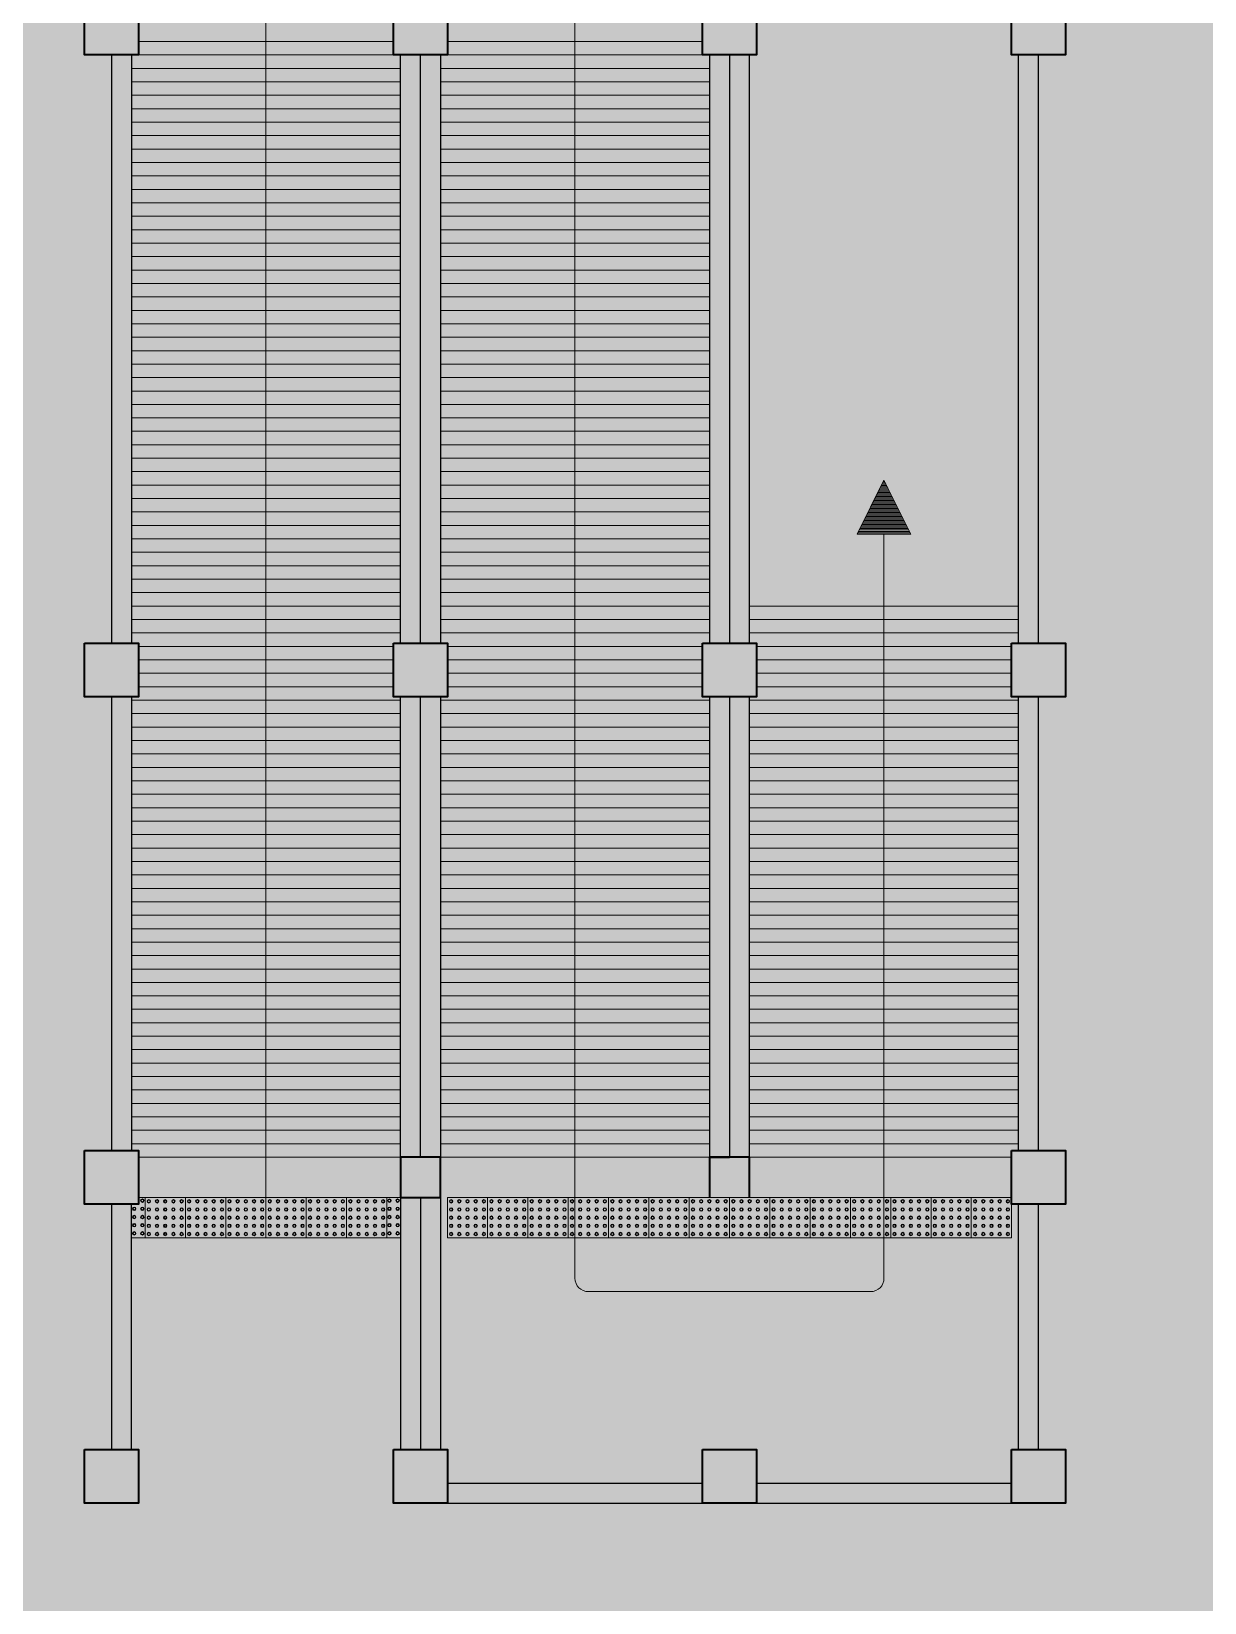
# Model space of a CAD drawing. Header units: millimetres. Extents: x -60 to 576, y -39 to 287.
# Drawn here: x 121.01 to 129.75, y 114.85 to 126.54 of the extents above; entities that cross this region are included whole.
import ezdxf

# ---------------------------------------------------------------- set-up
doc = ezdxf.new("R2010")
doc.units = ezdxf.units.MM
doc.header["$MEASUREMENT"] = 0
doc.layers.add('M-AC-TEXT', color=7, linetype='Continuous')
doc.styles.add('ar-dim-axis', font='romans.shx', dxfattribs={"width": 0.8})
doc.styles.add('OIP FONT', font='GOTHIC.TTF', dxfattribs={"height": 150})
doc.dimstyles.new('ar-dim-axis', dxfattribs={"dimtxt": 350, "dimasz": 250, "dimexe": 75, "dimexo": 75, "dimgap": 200, "dimtad": 1, "dimdec": 0, "dimzin": 12, "dimdsep": 46, "dimtxsty": 'ar-dim-axis', "dimblk": 'ARCHTICK', "dimcen": 120, "dimclrd": 11, "dimclre": 8, "dimclrt": 4, "dimadec": 0, "dimazin": 3, "dimtm": 1, "dimtfac": 1, "dimtdec": 0, "dimtix": 1, "dimtmove": 2, "dimatfit": 3, "dimldrblk": 'ARCHTICK', "dimfxl": 1, "dimtolj": 1, "dimtzin": 0, "dimarcsym": 1})

# ---------------------------------------------------------------- blocks, each defined once
blk = doc.blocks.new('_ARCHTICK')
at = {"color": 0, "linetype": 'ByBlock', "const_width": 0.15}
blk.add_lwpolyline([(-0.5, -0.5), (0.5, 0.5)], dxfattribs=at)

msp = doc.modelspace()

# ---------------------------------------------------------------- linework, layer by layer
at = {"color": 8, "lineweight": 9}
for p, q in [((122.759, 118.163), (122.759, 131.063)), ((125.059, 130.163), (125.059, 117.263)), ((121.759, 126.363), (123.759, 126.363)), ((121.809, 126.463), (123.709, 126.463)), ((124.059, 126.363), (126.059, 126.363)), ((124.109, 126.463), (126.009, 126.463)), ((121.759, 126.263), (123.759, 126.263)), ((124.059, 126.263), (126.059, 126.263)), ((121.759, 126.163), (123.759, 126.163)), ((124.059, 126.163), (126.059, 126.163)), ((121.759, 126.063), (123.759, 126.063)), ((124.059, 126.063), (126.059, 126.063)), ((121.759, 125.963), (123.759, 125.963)), ((124.059, 125.963), (126.059, 125.963)), ((121.759, 125.863), (123.759, 125.863)), ((124.059, 125.863), (126.059, 125.863)), ((121.759, 125.763), (123.759, 125.763)), ((121.759, 125.663), (123.759, 125.663)), ((124.059, 125.763), (126.059, 125.763)), ((124.059, 125.663), (126.059, 125.663)), ((121.759, 125.563), (123.759, 125.563)), ((124.059, 125.563), (126.059, 125.563)), ((121.759, 125.463), (123.759, 125.463)), ((124.059, 125.463), (126.059, 125.463)), ((121.759, 125.363), (123.759, 125.363)), ((124.059, 125.363), (126.059, 125.363)), ((121.759, 125.263), (123.759, 125.263)), ((124.059, 125.263), (126.059, 125.263)), ((121.759, 125.163), (123.759, 125.163)), ((124.059, 125.163), (126.059, 125.163)), ((121.759, 125.063), (123.759, 125.063)), ((121.759, 124.963), (123.759, 124.963)), ((124.059, 125.063), (126.059, 125.063)), ((124.059, 124.963), (126.059, 124.963)), ((121.759, 124.863), (123.759, 124.863)), ((124.059, 124.863), (126.059, 124.863)), ((121.759, 124.763), (123.759, 124.763)), ((124.059, 124.763), (126.059, 124.763)), ((121.759, 124.663), (123.759, 124.663)), ((124.059, 124.663), (126.059, 124.663)), ((121.759, 124.563), (123.759, 124.563)), ((124.059, 124.563), (126.059, 124.563)), ((121.759, 124.463), (123.759, 124.463)), ((124.059, 124.463), (126.059, 124.463)), ((121.759, 124.363), (123.759, 124.363)), ((121.759, 124.263), (123.759, 124.263)), ((124.059, 124.363), (126.059, 124.363)), ((124.059, 124.263), (126.059, 124.263)), ((121.759, 124.163), (123.759, 124.163)), ((124.059, 124.163), (126.059, 124.163)), ((121.759, 124.063), (123.759, 124.063)), ((124.059, 124.063), (126.059, 124.063)), ((121.759, 123.963), (123.759, 123.963)), ((124.059, 123.963), (126.059, 123.963)), ((121.759, 123.863), (123.759, 123.863)), ((124.059, 123.863), (126.059, 123.863)), ((121.759, 123.763), (123.759, 123.763)), ((124.059, 123.763), (126.059, 123.763)), ((121.759, 123.663), (123.759, 123.663)), ((121.759, 123.563), (123.759, 123.563)), ((124.059, 123.663), (126.059, 123.663)), ((124.059, 123.563), (126.059, 123.563)), ((121.759, 123.463), (123.759, 123.463)), ((124.059, 123.463), (126.059, 123.463)), ((121.759, 123.363), (123.759, 123.363)), ((124.059, 123.363), (126.059, 123.363)), ((121.759, 123.263), (123.759, 123.263)), ((124.059, 123.263), (126.059, 123.263)), ((127.359, 123.199), (127.159, 122.799)), ((127.359, 123.199), (127.559, 122.799)), ((121.759, 123.163), (123.759, 123.163)), ((124.059, 123.163), (126.059, 123.163)), ((127.304, 123.089), (127.359, 123.089)), ((127.309, 123.099), (127.359, 123.099)), ((127.314, 123.109), (127.359, 123.109)), ((127.319, 123.119), (127.359, 123.119)), ((127.324, 123.129), (127.359, 123.129)), ((127.329, 123.139), (127.359, 123.139)), ((127.334, 123.149), (127.359, 123.149)), ((127.339, 123.159), (127.359, 123.159)), ((127.344, 123.169), (127.359, 123.169)), ((127.349, 123.179), (127.359, 123.179)), ((127.354, 123.189), (127.359, 123.189)), ((127.359, 123.189), (127.364, 123.189)), ((127.359, 123.179), (127.369, 123.179)), ((127.359, 123.169), (127.374, 123.169)), ((127.359, 123.159), (127.379, 123.159)), ((127.359, 123.149), (127.384, 123.149)), ((127.359, 123.139), (127.389, 123.139)), ((127.359, 123.129), (127.394, 123.129)), ((127.359, 123.119), (127.399, 123.119)), ((127.359, 123.109), (127.404, 123.109)), ((127.359, 123.099), (127.409, 123.099)), ((127.359, 123.089), (127.414, 123.089)), ((121.759, 123.063), (123.759, 123.063)), ((124.059, 123.063), (126.059, 123.063)), ((127.244, 122.969), (127.359, 122.969)), ((127.249, 122.979), (127.359, 122.979)), ((127.254, 122.989), (127.359, 122.989)), ((127.259, 122.999), (127.359, 122.999)), ((127.264, 123.009), (127.359, 123.009)), ((127.269, 123.019), (127.359, 123.019)), ((127.274, 123.029), (127.359, 123.029)), ((127.279, 123.039), (127.359, 123.039)), ((127.284, 123.049), (127.359, 123.049)), ((127.289, 123.059), (127.359, 123.059)), ((127.294, 123.069), (127.359, 123.069)), ((127.299, 123.079), (127.359, 123.079)), ((127.359, 123.079), (127.419, 123.079)), ((127.359, 123.069), (127.424, 123.069)), ((127.359, 123.059), (127.429, 123.059)), ((127.359, 123.049), (127.434, 123.049)), ((127.359, 123.039), (127.439, 123.039)), ((127.359, 123.029), (127.444, 123.029)), ((127.359, 123.019), (127.449, 123.019)), ((127.359, 123.009), (127.454, 123.009)), ((127.359, 122.999), (127.459, 122.999)), ((127.359, 122.989), (127.464, 122.989)), ((127.359, 122.979), (127.469, 122.979)), ((127.359, 122.969), (127.474, 122.969)), ((121.759, 122.963), (123.759, 122.963)), ((121.759, 122.863), (123.759, 122.863)), ((124.059, 122.963), (126.059, 122.963)), ((124.059, 122.863), (126.059, 122.863)), ((127.184, 122.849), (127.359, 122.849)), ((127.189, 122.859), (127.359, 122.859)), ((127.194, 122.869), (127.359, 122.869)), ((127.199, 122.879), (127.359, 122.879)), ((127.204, 122.889), (127.359, 122.889)), ((127.204, 122.889), (127.359, 122.889)), ((127.209, 122.899), (127.359, 122.899)), ((127.214, 122.909), (127.359, 122.909)), ((127.219, 122.919), (127.359, 122.919)), ((127.224, 122.929), (127.359, 122.929)), ((127.229, 122.939), (127.359, 122.939)), ((127.234, 122.949), (127.359, 122.949)), ((127.239, 122.959), (127.359, 122.959)), ((127.359, 122.959), (127.479, 122.959)), ((127.359, 122.949), (127.484, 122.949)), ((127.359, 122.939), (127.489, 122.939)), ((127.359, 122.929), (127.494, 122.929)), ((127.359, 122.919), (127.499, 122.919)), ((127.359, 122.909), (127.504, 122.909)), ((127.359, 122.899), (127.509, 122.899)), ((127.359, 122.889), (127.514, 122.889)), ((127.359, 122.889), (127.514, 122.889)), ((127.359, 122.879), (127.519, 122.879)), ((127.359, 122.869), (127.524, 122.869)), ((127.359, 122.859), (127.529, 122.859)), ((127.359, 122.849), (127.534, 122.849)), ((121.759, 122.763), (123.759, 122.763)), ((124.059, 122.763), (126.059, 122.763)), ((127.359, 122.799), (127.159, 122.799)), ((127.359, 122.809), (127.164, 122.809)), ((127.359, 122.819), (127.169, 122.819)), ((127.174, 122.829), (127.359, 122.829)), ((127.179, 122.839), (127.359, 122.839)), ((127.359, 122.839), (127.539, 122.839)), ((127.359, 122.829), (127.544, 122.829)), ((127.359, 122.819), (127.549, 122.819)), ((127.359, 122.809), (127.554, 122.809)), ((127.359, 118.163), (127.359, 122.799)), ((127.359, 122.799), (127.559, 122.799)), ((121.759, 122.663), (123.759, 122.663)), ((124.059, 122.663), (126.059, 122.663)), ((121.759, 122.563), (123.759, 122.563)), ((124.059, 122.563), (126.059, 122.563)), ((121.759, 122.463), (123.759, 122.463)), ((124.059, 122.463), (126.059, 122.463)), ((121.759, 122.363), (123.759, 122.363)), ((121.759, 122.263), (123.759, 122.263)), ((124.059, 122.363), (126.059, 122.363)), ((124.059, 122.263), (126.059, 122.263)), ((126.359, 122.263), (128.359, 122.263)), ((121.759, 122.163), (123.759, 122.163)), ((124.059, 122.163), (126.059, 122.163)), ((126.359, 122.163), (128.359, 122.163)), ((121.759, 122.063), (123.759, 122.063)), ((124.059, 122.063), (126.059, 122.063)), ((126.359, 122.063), (128.359, 122.063)), ((121.809, 121.963), (123.709, 121.963)), ((124.109, 121.963), (126.009, 121.963)), ((126.409, 121.963), (128.309, 121.963)), ((121.809, 121.863), (123.709, 121.863)), ((124.109, 121.863), (126.009, 121.863)), ((126.409, 121.863), (128.309, 121.863)), ((121.809, 121.763), (123.709, 121.763)), ((124.109, 121.763), (126.009, 121.763)), ((126.409, 121.763), (128.309, 121.763)), ((121.759, 121.563), (123.759, 121.563)), ((121.809, 121.663), (123.709, 121.663)), ((124.059, 121.563), (126.059, 121.563)), ((124.109, 121.663), (126.009, 121.663)), ((126.359, 121.563), (128.359, 121.563)), ((126.409, 121.663), (128.309, 121.663)), ((121.759, 121.463), (123.759, 121.463)), ((124.059, 121.463), (126.059, 121.463)), ((126.359, 121.463), (128.359, 121.463)), ((121.759, 121.363), (123.759, 121.363)), ((124.059, 121.363), (126.059, 121.363)), ((126.359, 121.363), (128.359, 121.363)), ((121.759, 121.263), (123.759, 121.263)), ((124.059, 121.263), (126.059, 121.263)), ((126.359, 121.263), (128.359, 121.263)), ((121.759, 121.163), (123.759, 121.163)), ((124.059, 121.163), (126.059, 121.163)), ((126.359, 121.163), (128.359, 121.163)), ((121.759, 121.063), (123.759, 121.063)), ((124.059, 121.063), (126.059, 121.063)), ((126.359, 121.063), (128.359, 121.063)), ((121.759, 120.963), (123.759, 120.963)), ((121.759, 120.863), (123.759, 120.863)), ((124.059, 120.963), (126.059, 120.963)), ((124.059, 120.863), (126.059, 120.863)), ((126.359, 120.963), (128.359, 120.963)), ((126.359, 120.863), (128.359, 120.863)), ((121.759, 120.763), (123.759, 120.763)), ((124.059, 120.763), (126.059, 120.763)), ((126.359, 120.763), (128.359, 120.763)), ((121.759, 120.663), (123.759, 120.663)), ((124.059, 120.663), (126.059, 120.663)), ((126.359, 120.663), (128.359, 120.663)), ((121.759, 120.563), (123.759, 120.563)), ((124.059, 120.563), (126.059, 120.563)), ((126.359, 120.563), (128.359, 120.563)), ((121.759, 120.463), (123.759, 120.463)), ((124.059, 120.463), (126.059, 120.463)), ((126.359, 120.463), (128.359, 120.463)), ((121.759, 120.363), (123.759, 120.363)), ((124.059, 120.363), (126.059, 120.363)), ((126.359, 120.363), (128.359, 120.363)), ((121.759, 120.263), (123.759, 120.263)), ((121.759, 120.163), (123.759, 120.163)), ((124.059, 120.263), (126.059, 120.263)), ((124.059, 120.163), (126.059, 120.163)), ((126.359, 120.263), (128.359, 120.263)), ((126.359, 120.163), (128.359, 120.163)), ((121.759, 120.063), (123.759, 120.063)), ((124.059, 120.063), (126.059, 120.063)), ((126.359, 120.063), (128.359, 120.063)), ((121.759, 119.963), (123.759, 119.963)), ((124.059, 119.963), (126.059, 119.963)), ((126.359, 119.963), (128.359, 119.963)), ((121.759, 119.863), (123.759, 119.863)), ((124.059, 119.863), (126.059, 119.863)), ((126.359, 119.863), (128.359, 119.863)), ((121.759, 119.763), (123.759, 119.763)), ((124.059, 119.763), (126.059, 119.763)), ((126.359, 119.763), (128.359, 119.763)), ((121.759, 119.663), (123.759, 119.663)), ((124.059, 119.663), (126.059, 119.663)), ((126.359, 119.663), (128.359, 119.663)), ((121.759, 119.563), (123.759, 119.563)), ((121.759, 119.463), (123.759, 119.463)), ((124.059, 119.563), (126.059, 119.563)), ((124.059, 119.463), (126.059, 119.463)), ((126.359, 119.563), (128.359, 119.563)), ((126.359, 119.463), (128.359, 119.463)), ((121.759, 119.363), (123.759, 119.363)), ((124.059, 119.363), (126.059, 119.363)), ((126.359, 119.363), (128.359, 119.363)), ((121.759, 119.263), (123.759, 119.263)), ((124.059, 119.263), (126.059, 119.263)), ((126.359, 119.263), (128.359, 119.263)), ((121.759, 119.163), (123.759, 119.163)), ((124.059, 119.163), (126.059, 119.163)), ((126.359, 119.163), (128.359, 119.163)), ((121.759, 119.063), (123.759, 119.063)), ((124.059, 119.063), (126.059, 119.063)), ((126.359, 119.063), (128.359, 119.063)), ((121.759, 118.963), (123.759, 118.963)), ((124.059, 118.963), (126.059, 118.963)), ((126.359, 118.963), (128.359, 118.963)), ((121.759, 118.863), (123.759, 118.863)), ((121.759, 118.763), (123.759, 118.763)), ((124.059, 118.863), (126.059, 118.863)), ((124.059, 118.763), (126.059, 118.763)), ((126.359, 118.863), (128.359, 118.863)), ((126.359, 118.763), (128.359, 118.763)), ((121.759, 118.663), (123.759, 118.663)), ((124.059, 118.663), (126.059, 118.663)), ((126.359, 118.663), (128.359, 118.663)), ((121.759, 118.563), (123.759, 118.563)), ((124.059, 118.563), (126.059, 118.563)), ((126.359, 118.563), (128.359, 118.563)), ((121.759, 118.463), (123.759, 118.463)), ((124.059, 118.463), (126.059, 118.463)), ((126.359, 118.463), (128.359, 118.463)), ((121.759, 118.363), (123.759, 118.363)), ((124.059, 118.363), (126.059, 118.363)), ((126.359, 118.363), (128.359, 118.363)), ((121.759, 118.263), (123.759, 118.263)), ((124.059, 118.263), (126.059, 118.263)), ((126.359, 118.263), (128.359, 118.263)), ((121.809, 118.163), (123.759, 118.163)), ((122.759, 118.163), (122.759, 117.863)), ((124.059, 118.163), (126.059, 118.163)), ((126.359, 118.163), (128.309, 118.163)), ((127.359, 117.263), (127.359, 118.163)), ((121.859, 117.863), (121.809, 117.863)), ((122.159, 117.863), (121.859, 117.863)), ((121.859, 117.863), (121.859, 117.563)), ((122.159, 117.563), (122.159, 117.863)), ((122.459, 117.863), (122.159, 117.863)), ((122.459, 117.563), (122.459, 117.863)), ((122.759, 117.863), (122.459, 117.863)), ((122.759, 117.563), (122.759, 117.863)), ((123.059, 117.863), (122.759, 117.863)), ((123.059, 117.563), (123.059, 117.863)), ((123.359, 117.863), (123.059, 117.863)), ((123.359, 117.563), (123.359, 117.863)), ((123.659, 117.863), (123.359, 117.863)), ((123.659, 117.563), (123.659, 117.863)), ((123.659, 117.863), (123.759, 117.863)), ((124.409, 117.863), (124.109, 117.863)), ((124.109, 117.863), (124.109, 117.563)), ((124.709, 117.863), (124.409, 117.863)), ((124.409, 117.863), (124.409, 117.563)), ((125.009, 117.863), (124.709, 117.863)), ((124.709, 117.863), (124.709, 117.563)), ((125.309, 117.863), (125.009, 117.863)), ((125.009, 117.863), (125.009, 117.563)), ((125.609, 117.863), (125.309, 117.863)), ((125.309, 117.863), (125.309, 117.563)), ((125.909, 117.863), (125.609, 117.863)), ((125.609, 117.863), (125.609, 117.563)), ((126.209, 117.863), (125.909, 117.863)), ((125.909, 117.863), (125.909, 117.563)), ((126.059, 117.863), (126.359, 117.863)), ((126.059, 117.863), (126.359, 117.863)), ((126.059, 117.863), (126.359, 117.863)), ((126.509, 117.863), (126.209, 117.863)), ((126.209, 117.863), (126.209, 117.563)), ((126.809, 117.863), (126.509, 117.863)), ((126.509, 117.863), (126.509, 117.563)), ((126.809, 117.563), (126.809, 117.863)), ((127.109, 117.863), (126.809, 117.863)), ((127.109, 117.563), (127.109, 117.863)), ((127.409, 117.863), (127.109, 117.863)), ((127.409, 117.563), (127.409, 117.863)), ((127.709, 117.863), (127.409, 117.863)), ((127.709, 117.563), (127.709, 117.863)), ((128.009, 117.863), (127.709, 117.863)), ((128.009, 117.563), (128.009, 117.863)), ((128.309, 117.863), (128.009, 117.863)), ((128.309, 117.563), (128.309, 117.863)), ((121.859, 117.563), (121.759, 117.563)), ((121.859, 117.563), (122.159, 117.563)), ((122.159, 117.563), (122.459, 117.563)), ((122.459, 117.563), (122.759, 117.563)), ((122.759, 117.563), (123.059, 117.563)), ((123.059, 117.563), (123.359, 117.563)), ((123.359, 117.563), (123.659, 117.563)), ((123.659, 117.563), (123.759, 117.563)), ((124.109, 117.563), (124.409, 117.563)), ((124.409, 117.563), (124.709, 117.563)), ((124.709, 117.563), (125.009, 117.563)), ((125.009, 117.563), (125.309, 117.563)), ((125.309, 117.563), (125.609, 117.563)), ((125.609, 117.563), (125.909, 117.563)), ((125.909, 117.563), (126.209, 117.563)), ((126.209, 117.563), (126.509, 117.563)), ((126.509, 117.563), (126.809, 117.563)), ((126.809, 117.563), (127.109, 117.563)), ((127.109, 117.563), (127.409, 117.563)), ((127.409, 117.563), (127.709, 117.563)), ((127.709, 117.563), (128.009, 117.563)), ((128.009, 117.563), (128.309, 117.563)), ((125.159, 117.163), (127.259, 117.163))]:
    msp.add_line(p, q, dxfattribs=at)
at = {"color": 8, "lineweight": 25}
for p, q in [((121.609, 126.363), (121.609, 121.988)), ((121.759, 126.363), (121.759, 121.988)), ((123.759, 121.988), (123.759, 126.363)), ((123.909, 121.988), (123.909, 126.363)), ((124.059, 126.363), (124.059, 121.988)), ((126.059, 126.363), (126.059, 121.988)), ((126.209, 126.363), (126.209, 121.988)), ((126.359, 121.988), (126.359, 126.363)), ((128.359, 121.988), (128.359, 126.363)), ((128.509, 121.988), (128.509, 126.363)), ((121.609, 124.013), (121.609, 121.988)), ((126.209, 124.013), (126.209, 121.988)), ((121.609, 121.588), (121.609, 118.213)), ((121.759, 121.588), (121.759, 118.213)), ((123.759, 118.163), (123.759, 121.588)), ((123.909, 118.163), (123.909, 121.588)), ((124.059, 121.588), (124.059, 118.163)), ((126.059, 121.588), (126.059, 118.163)), ((126.209, 121.588), (126.209, 118.163)), ((126.359, 118.163), (126.359, 121.588)), ((128.359, 118.213), (128.359, 121.588)), ((128.509, 118.213), (128.509, 121.588)), ((123.759, 118.163), (123.759, 115.988)), ((124.059, 118.163), (124.059, 115.988)), ((123.909, 117.863), (123.909, 115.988)), ((121.609, 117.813), (121.609, 115.988)), ((121.759, 115.988), (121.759, 117.813)), ((128.359, 115.988), (128.359, 117.813)), ((128.509, 115.988), (128.509, 117.813)), ((124.109, 115.738), (126.009, 115.738)), ((126.409, 115.738), (128.309, 115.738)), ((124.109, 115.588), (128.309, 115.588))]:
    msp.add_line(p, q, dxfattribs=at)
at = {"color": 8, "lineweight": -2}
for p, q in [((123.909, 121.988), (123.909, 124.013)), ((128.509, 121.988), (128.509, 124.013))]:
    msp.add_line(p, q, dxfattribs=at)
at = {"color": 8, "lineweight": 35}
for p, q in [((124.059, 118.163), (123.759, 118.163)), ((123.759, 118.163), (123.759, 117.863)), ((123.759, 118.163), (123.759, 117.863)), ((124.059, 118.163), (123.759, 118.163)), ((123.759, 118.163), (123.759, 117.863)), ((124.059, 117.863), (124.059, 118.163)), ((124.059, 117.863), (124.059, 118.163)), ((124.059, 117.863), (124.059, 118.163)), ((126.359, 118.163), (126.059, 118.163)), ((126.059, 118.163), (126.059, 117.863)), ((126.059, 118.163), (126.209, 118.163)), ((126.059, 118.163), (126.059, 117.863)), ((126.359, 118.163), (126.059, 118.163)), ((126.059, 118.163), (126.059, 117.863)), ((126.359, 117.863), (126.359, 118.163)), ((126.359, 117.863), (126.359, 118.163)), ((126.359, 117.863), (126.359, 118.163)), ((123.759, 117.863), (124.059, 117.863)), ((123.759, 117.863), (124.059, 117.863))]:
    msp.add_line(p, q, dxfattribs=at)
for points in [[(121.409, 126.763), (121.809, 126.763), (121.809, 126.363), (121.409, 126.363)], [(123.709, 126.763), (124.109, 126.763), (124.109, 126.363), (123.709, 126.363)], [(126.009, 126.763), (126.409, 126.763), (126.409, 126.363), (126.009, 126.363)], [(128.309, 126.763), (128.709, 126.763), (128.709, 126.363), (128.309, 126.363)], [(121.409, 121.988), (121.809, 121.988), (121.809, 121.588), (121.409, 121.588)], [(123.709, 121.988), (124.109, 121.988), (124.109, 121.588), (123.709, 121.588)], [(126.009, 121.988), (126.409, 121.988), (126.409, 121.588), (126.009, 121.588)], [(128.309, 121.988), (128.709, 121.988), (128.709, 121.588), (128.309, 121.588)], [(121.409, 118.213), (121.809, 118.213), (121.809, 117.813), (121.409, 117.813)], [(128.309, 118.213), (128.709, 118.213), (128.709, 117.813), (128.309, 117.813)], [(121.409, 115.988), (121.809, 115.988), (121.809, 115.588), (121.409, 115.588)], [(123.709, 115.988), (124.109, 115.988), (124.109, 115.588), (123.709, 115.588)], [(126.009, 115.988), (126.409, 115.988), (126.409, 115.588), (126.009, 115.588)], [(128.309, 115.988), (128.709, 115.988), (128.709, 115.588), (128.309, 115.588)]]:
    msp.add_lwpolyline(points, close=True, dxfattribs=at)
at = {"color": 8, "lineweight": 9}
for centre, radius in [((121.839, 117.84), 0.013), ((121.839, 117.84), 0.009), ((121.887, 117.835), 0.013), ((121.887, 117.835), 0.009), ((121.948, 117.835), 0.013), ((121.948, 117.835), 0.009), ((122.009, 117.835), 0.013), ((122.07, 117.835), 0.013), ((122.07, 117.835), 0.009), ((122.131, 117.835), 0.013), ((122.131, 117.835), 0.009), ((122.187, 117.835), 0.013), ((122.187, 117.835), 0.009), ((122.248, 117.835), 0.013), ((122.248, 117.835), 0.009), ((122.309, 117.835), 0.013), ((122.309, 117.835), 0.009), ((122.37, 117.835), 0.013), ((122.37, 117.835), 0.009), ((122.431, 117.835), 0.013), ((122.431, 117.835), 0.009), ((122.487, 117.835), 0.013), ((122.487, 117.835), 0.009), ((122.548, 117.835), 0.013), ((122.548, 117.835), 0.009), ((122.609, 117.835), 0.013), ((122.609, 117.835), 0.009), ((122.67, 117.835), 0.013), ((122.67, 117.835), 0.009), ((122.731, 117.835), 0.013), ((122.731, 117.835), 0.009), ((122.787, 117.835), 0.013), ((122.787, 117.835), 0.009), ((122.848, 117.835), 0.013), ((122.848, 117.835), 0.009), ((122.909, 117.835), 0.013), ((122.909, 117.835), 0.009), ((122.97, 117.835), 0.013), ((122.97, 117.835), 0.009), ((123.031, 117.835), 0.013), ((123.031, 117.835), 0.009), ((123.087, 117.835), 0.013), ((123.087, 117.835), 0.009), ((123.148, 117.835), 0.013), ((123.148, 117.835), 0.009), ((123.209, 117.835), 0.013), ((123.209, 117.835), 0.009), ((123.27, 117.835), 0.013), ((123.27, 117.835), 0.009), ((123.331, 117.835), 0.013), ((123.331, 117.835), 0.009), ((123.387, 117.835), 0.013), ((123.387, 117.835), 0.009), ((123.448, 117.835), 0.013), ((123.448, 117.835), 0.009), ((123.509, 117.835), 0.013), ((123.509, 117.835), 0.009), ((123.57, 117.835), 0.013), ((123.57, 117.835), 0.009), ((123.631, 117.835), 0.013), ((123.631, 117.835), 0.009), ((123.678, 117.84), 0.013), ((123.678, 117.84), 0.009), ((123.739, 117.84), 0.013), ((123.739, 117.84), 0.009), ((124.137, 117.835), 0.013), ((124.137, 117.835), 0.009), ((124.198, 117.835), 0.013), ((124.198, 117.835), 0.009), ((124.259, 117.835), 0.013), ((124.259, 117.835), 0.009), ((124.32, 117.835), 0.013), ((124.32, 117.835), 0.009), ((124.381, 117.835), 0.013), ((124.381, 117.835), 0.009), ((124.437, 117.835), 0.013), ((124.437, 117.835), 0.009), ((124.498, 117.835), 0.013), ((124.498, 117.835), 0.009), ((124.559, 117.835), 0.013), ((124.559, 117.835), 0.009), ((124.62, 117.835), 0.013), ((124.62, 117.835), 0.009), ((124.681, 117.835), 0.013), ((124.681, 117.835), 0.009), ((124.737, 117.835), 0.013), ((124.737, 117.835), 0.009), ((124.798, 117.835), 0.013), ((124.798, 117.835), 0.009), ((124.859, 117.835), 0.013), ((124.859, 117.835), 0.009), ((124.92, 117.835), 0.013), ((124.92, 117.835), 0.009), ((124.981, 117.835), 0.013), ((124.981, 117.835), 0.009), ((125.037, 117.835), 0.013), ((125.037, 117.835), 0.009), ((125.098, 117.835), 0.013), ((125.098, 117.835), 0.009), ((125.159, 117.835), 0.013), ((125.159, 117.835), 0.009), ((125.22, 117.835), 0.013), ((125.22, 117.835), 0.009), ((125.281, 117.835), 0.013), ((125.281, 117.835), 0.009), ((125.337, 117.835), 0.013), ((125.337, 117.835), 0.009), ((125.398, 117.835), 0.013), ((125.398, 117.835), 0.009), ((125.459, 117.835), 0.013), ((125.459, 117.835), 0.009), ((125.52, 117.835), 0.013), ((125.52, 117.835), 0.009), ((125.581, 117.835), 0.013), ((125.581, 117.835), 0.009), ((125.637, 117.835), 0.013), ((125.637, 117.835), 0.009), ((125.698, 117.835), 0.013), ((125.698, 117.835), 0.009), ((125.759, 117.835), 0.013), ((125.759, 117.835), 0.009), ((125.82, 117.835), 0.013), ((125.82, 117.835), 0.009), ((125.881, 117.835), 0.013), ((125.881, 117.835), 0.009), ((125.937, 117.835), 0.013), ((125.937, 117.835), 0.009), ((125.998, 117.835), 0.013), ((125.998, 117.835), 0.009), ((126.059, 117.835), 0.013), ((126.059, 117.835), 0.009), ((126.12, 117.835), 0.013), ((126.12, 117.835), 0.009), ((126.181, 117.835), 0.013), ((126.181, 117.835), 0.009), ((126.237, 117.835), 0.013), ((126.237, 117.835), 0.009), ((126.298, 117.835), 0.013), ((126.298, 117.835), 0.009), ((126.359, 117.835), 0.013), ((126.359, 117.835), 0.009), ((126.42, 117.835), 0.013), ((126.42, 117.835), 0.009), ((126.481, 117.835), 0.013), ((126.481, 117.835), 0.009), ((126.537, 117.835), 0.013), ((126.537, 117.835), 0.009), ((126.598, 117.835), 0.013), ((126.598, 117.835), 0.009), ((126.659, 117.835), 0.013), ((126.659, 117.835), 0.009), ((126.72, 117.835), 0.013), ((126.72, 117.835), 0.009), ((126.781, 117.835), 0.013), ((126.781, 117.835), 0.009), ((126.837, 117.835), 0.013), ((126.837, 117.835), 0.009), ((126.898, 117.835), 0.013), ((126.898, 117.835), 0.009), ((126.959, 117.835), 0.013), ((126.959, 117.835), 0.009), ((127.02, 117.835), 0.013), ((127.02, 117.835), 0.009), ((127.081, 117.835), 0.013), ((127.081, 117.835), 0.009), ((127.137, 117.835), 0.013), ((127.137, 117.835), 0.009), ((127.198, 117.835), 0.013), ((127.198, 117.835), 0.009), ((127.259, 117.835), 0.013), ((127.259, 117.835), 0.009), ((127.32, 117.835), 0.013), ((127.32, 117.835), 0.009), ((127.381, 117.835), 0.013), ((127.381, 117.835), 0.009), ((127.437, 117.835), 0.013), ((127.437, 117.835), 0.009), ((127.498, 117.835), 0.013), ((127.498, 117.835), 0.009), ((127.559, 117.835), 0.013), ((127.559, 117.835), 0.009), ((127.62, 117.835), 0.013), ((127.62, 117.835), 0.009), ((127.681, 117.835), 0.013), ((127.681, 117.835), 0.009), ((127.737, 117.835), 0.013), ((127.737, 117.835), 0.009), ((127.798, 117.835), 0.013), ((127.798, 117.835), 0.009), ((127.859, 117.835), 0.013), ((127.859, 117.835), 0.009), ((127.92, 117.835), 0.013), ((127.92, 117.835), 0.009), ((127.981, 117.835), 0.013), ((127.981, 117.835), 0.009), ((128.037, 117.835), 0.013), ((128.037, 117.835), 0.009), ((128.098, 117.835), 0.013), ((128.098, 117.835), 0.009), ((128.159, 117.835), 0.013), ((128.159, 117.835), 0.009), ((128.22, 117.835), 0.013), ((128.22, 117.835), 0.009), ((128.281, 117.835), 0.013), ((128.281, 117.835), 0.009), ((121.778, 117.779), 0.013), ((121.778, 117.718), 0.013), ((121.778, 117.779), 0.009), ((121.778, 117.718), 0.009), ((121.839, 117.779), 0.013), ((121.839, 117.718), 0.013), ((121.839, 117.779), 0.009), ((121.839, 117.718), 0.009), ((121.887, 117.774), 0.013), ((121.887, 117.713), 0.013), ((121.887, 117.774), 0.009), ((121.887, 117.713), 0.009), ((121.948, 117.774), 0.013), ((121.948, 117.713), 0.013), ((121.948, 117.774), 0.009), ((121.948, 117.713), 0.009), ((122.009, 117.774), 0.013), ((122.009, 117.713), 0.013), ((122.07, 117.774), 0.013), ((122.07, 117.713), 0.013), ((122.07, 117.774), 0.009), ((122.07, 117.713), 0.009), ((122.131, 117.774), 0.013), ((122.131, 117.713), 0.013), ((122.131, 117.774), 0.009), ((122.131, 117.713), 0.009), ((122.187, 117.774), 0.013), ((122.187, 117.713), 0.013), ((122.187, 117.774), 0.009), ((122.187, 117.713), 0.009), ((122.248, 117.774), 0.013), ((122.248, 117.713), 0.013), ((122.248, 117.774), 0.009), ((122.248, 117.713), 0.009), ((122.309, 117.774), 0.013), ((122.309, 117.713), 0.013), ((122.309, 117.774), 0.009), ((122.309, 117.713), 0.009), ((122.37, 117.774), 0.013), ((122.37, 117.713), 0.013), ((122.37, 117.774), 0.009), ((122.37, 117.713), 0.009), ((122.431, 117.774), 0.013), ((122.431, 117.713), 0.013), ((122.431, 117.774), 0.009), ((122.431, 117.713), 0.009), ((122.487, 117.774), 0.013), ((122.487, 117.713), 0.013), ((122.487, 117.774), 0.009), ((122.487, 117.713), 0.009), ((122.548, 117.774), 0.013), ((122.548, 117.713), 0.013), ((122.548, 117.774), 0.009), ((122.548, 117.713), 0.009), ((122.609, 117.774), 0.013), ((122.609, 117.713), 0.013), ((122.609, 117.774), 0.009), ((122.609, 117.713), 0.009), ((122.67, 117.774), 0.013), ((122.67, 117.713), 0.013), ((122.67, 117.774), 0.009), ((122.67, 117.713), 0.009), ((122.731, 117.774), 0.013), ((122.731, 117.713), 0.013), ((122.731, 117.774), 0.009), ((122.731, 117.713), 0.009), ((122.787, 117.774), 0.013), ((122.787, 117.713), 0.013), ((122.787, 117.774), 0.009), ((122.787, 117.713), 0.009), ((122.848, 117.774), 0.013), ((122.848, 117.713), 0.013), ((122.848, 117.774), 0.009), ((122.848, 117.713), 0.009), ((122.909, 117.774), 0.013), ((122.909, 117.713), 0.013), ((122.909, 117.774), 0.009), ((122.909, 117.713), 0.009), ((122.97, 117.774), 0.013), ((122.97, 117.713), 0.013), ((122.97, 117.774), 0.009), ((122.97, 117.713), 0.009), ((123.031, 117.774), 0.013), ((123.031, 117.713), 0.013), ((123.031, 117.774), 0.009), ((123.031, 117.713), 0.009), ((123.087, 117.774), 0.013), ((123.087, 117.713), 0.013), ((123.087, 117.774), 0.009), ((123.087, 117.713), 0.009), ((123.148, 117.774), 0.013), ((123.148, 117.713), 0.013), ((123.148, 117.774), 0.009), ((123.148, 117.713), 0.009), ((123.209, 117.774), 0.013), ((123.209, 117.713), 0.013), ((123.209, 117.774), 0.009), ((123.209, 117.713), 0.009), ((123.27, 117.774), 0.013), ((123.27, 117.713), 0.013), ((123.27, 117.774), 0.009), ((123.27, 117.713), 0.009), ((123.331, 117.774), 0.013), ((123.331, 117.713), 0.013), ((123.331, 117.774), 0.009), ((123.331, 117.713), 0.009), ((123.387, 117.774), 0.013), ((123.387, 117.713), 0.013), ((123.387, 117.774), 0.009), ((123.387, 117.713), 0.009), ((123.448, 117.774), 0.013), ((123.448, 117.713), 0.013), ((123.448, 117.774), 0.009), ((123.448, 117.713), 0.009), ((123.509, 117.774), 0.013), ((123.509, 117.713), 0.013), ((123.509, 117.774), 0.009), ((123.509, 117.713), 0.009), ((123.57, 117.774), 0.013), ((123.57, 117.713), 0.013), ((123.57, 117.774), 0.009), ((123.57, 117.713), 0.009), ((123.631, 117.774), 0.013), ((123.631, 117.713), 0.013), ((123.631, 117.774), 0.009), ((123.631, 117.713), 0.009), ((123.678, 117.779), 0.013), ((123.678, 117.718), 0.013), ((123.678, 117.779), 0.009), ((123.678, 117.718), 0.009), ((123.739, 117.779), 0.013), ((123.739, 117.718), 0.013), ((123.739, 117.779), 0.009), ((123.739, 117.718), 0.009), ((124.137, 117.774), 0.013), ((124.137, 117.713), 0.013), ((124.137, 117.774), 0.009), ((124.137, 117.713), 0.009), ((124.198, 117.774), 0.013), ((124.198, 117.713), 0.013), ((124.198, 117.774), 0.009), ((124.198, 117.713), 0.009), ((124.259, 117.774), 0.013), ((124.259, 117.713), 0.013), ((124.259, 117.774), 0.009), ((124.259, 117.713), 0.009), ((124.32, 117.774), 0.013), ((124.32, 117.713), 0.013), ((124.32, 117.774), 0.009), ((124.32, 117.713), 0.009), ((124.381, 117.774), 0.013), ((124.381, 117.713), 0.013), ((124.381, 117.774), 0.009), ((124.381, 117.713), 0.009), ((124.437, 117.774), 0.013), ((124.437, 117.713), 0.013), ((124.437, 117.774), 0.009), ((124.437, 117.713), 0.009), ((124.498, 117.774), 0.013), ((124.498, 117.713), 0.013), ((124.498, 117.774), 0.009), ((124.498, 117.713), 0.009), ((124.559, 117.774), 0.013), ((124.559, 117.713), 0.013), ((124.559, 117.774), 0.009), ((124.559, 117.713), 0.009), ((124.62, 117.774), 0.013), ((124.62, 117.713), 0.013), ((124.62, 117.774), 0.009), ((124.62, 117.713), 0.009), ((124.681, 117.774), 0.013), ((124.681, 117.713), 0.013), ((124.681, 117.774), 0.009), ((124.681, 117.713), 0.009), ((124.737, 117.774), 0.013), ((124.737, 117.713), 0.013), ((124.737, 117.774), 0.009), ((124.737, 117.713), 0.009), ((124.798, 117.774), 0.013), ((124.798, 117.713), 0.013), ((124.798, 117.774), 0.009), ((124.798, 117.713), 0.009), ((124.859, 117.774), 0.013), ((124.859, 117.713), 0.013), ((124.859, 117.774), 0.009), ((124.859, 117.713), 0.009), ((124.92, 117.774), 0.013), ((124.92, 117.713), 0.013), ((124.92, 117.774), 0.009), ((124.92, 117.713), 0.009), ((124.981, 117.774), 0.013), ((124.981, 117.713), 0.013), ((124.981, 117.774), 0.009), ((124.981, 117.713), 0.009), ((125.037, 117.774), 0.013), ((125.037, 117.713), 0.013), ((125.037, 117.774), 0.009), ((125.037, 117.713), 0.009), ((125.098, 117.774), 0.013), ((125.098, 117.713), 0.013), ((125.098, 117.774), 0.009), ((125.098, 117.713), 0.009), ((125.159, 117.774), 0.013), ((125.159, 117.713), 0.013), ((125.159, 117.774), 0.009), ((125.159, 117.713), 0.009), ((125.22, 117.774), 0.013), ((125.22, 117.713), 0.013), ((125.22, 117.774), 0.009), ((125.22, 117.713), 0.009), ((125.281, 117.774), 0.013), ((125.281, 117.713), 0.013), ((125.281, 117.774), 0.009), ((125.281, 117.713), 0.009), ((125.337, 117.774), 0.013), ((125.337, 117.713), 0.013), ((125.337, 117.774), 0.009), ((125.337, 117.713), 0.009), ((125.398, 117.774), 0.013), ((125.398, 117.713), 0.013), ((125.398, 117.774), 0.009), ((125.398, 117.713), 0.009), ((125.459, 117.774), 0.013), ((125.459, 117.713), 0.013), ((125.459, 117.774), 0.009), ((125.459, 117.713), 0.009), ((125.52, 117.774), 0.013), ((125.52, 117.713), 0.013), ((125.52, 117.774), 0.009), ((125.52, 117.713), 0.009), ((125.581, 117.774), 0.013), ((125.581, 117.713), 0.013), ((125.581, 117.774), 0.009), ((125.581, 117.713), 0.009), ((125.637, 117.774), 0.013), ((125.637, 117.713), 0.013), ((125.637, 117.774), 0.009), ((125.637, 117.713), 0.009), ((125.698, 117.774), 0.013), ((125.698, 117.713), 0.013), ((125.698, 117.774), 0.009), ((125.698, 117.713), 0.009), ((125.759, 117.774), 0.013), ((125.759, 117.713), 0.013), ((125.759, 117.774), 0.009), ((125.759, 117.713), 0.009), ((125.82, 117.774), 0.013), ((125.82, 117.713), 0.013), ((125.82, 117.774), 0.009), ((125.82, 117.713), 0.009), ((125.881, 117.774), 0.013), ((125.881, 117.713), 0.013), ((125.881, 117.774), 0.009), ((125.881, 117.713), 0.009), ((125.937, 117.774), 0.013), ((125.937, 117.713), 0.013), ((125.937, 117.774), 0.009), ((125.937, 117.713), 0.009), ((125.998, 117.774), 0.013), ((125.998, 117.713), 0.013), ((125.998, 117.774), 0.009), ((125.998, 117.713), 0.009), ((126.059, 117.774), 0.013), ((126.059, 117.713), 0.013), ((126.059, 117.774), 0.009), ((126.059, 117.713), 0.009), ((126.12, 117.774), 0.013), ((126.12, 117.713), 0.013), ((126.12, 117.774), 0.009), ((126.12, 117.713), 0.009), ((126.181, 117.774), 0.013), ((126.181, 117.713), 0.013), ((126.181, 117.774), 0.009), ((126.181, 117.713), 0.009), ((126.237, 117.774), 0.013), ((126.237, 117.713), 0.013), ((126.237, 117.774), 0.009), ((126.237, 117.713), 0.009), ((126.298, 117.774), 0.013), ((126.298, 117.713), 0.013), ((126.298, 117.774), 0.009), ((126.298, 117.713), 0.009), ((126.359, 117.774), 0.013), ((126.359, 117.713), 0.013), ((126.359, 117.774), 0.009), ((126.359, 117.713), 0.009), ((126.42, 117.774), 0.013), ((126.42, 117.713), 0.013), ((126.42, 117.774), 0.009), ((126.42, 117.713), 0.009), ((126.481, 117.774), 0.013), ((126.481, 117.713), 0.013), ((126.481, 117.774), 0.009), ((126.481, 117.713), 0.009), ((126.537, 117.774), 0.013), ((126.537, 117.713), 0.013), ((126.537, 117.774), 0.009), ((126.537, 117.713), 0.009), ((126.598, 117.774), 0.013), ((126.598, 117.713), 0.013), ((126.598, 117.774), 0.009), ((126.598, 117.713), 0.009), ((126.659, 117.774), 0.013), ((126.659, 117.713), 0.013), ((126.659, 117.774), 0.009), ((126.659, 117.713), 0.009), ((126.72, 117.774), 0.013), ((126.72, 117.713), 0.013), ((126.72, 117.774), 0.009), ((126.72, 117.713), 0.009), ((126.781, 117.774), 0.013), ((126.781, 117.713), 0.013), ((126.781, 117.774), 0.009), ((126.781, 117.713), 0.009), ((126.837, 117.774), 0.013), ((126.837, 117.713), 0.013), ((126.837, 117.774), 0.009), ((126.837, 117.713), 0.009), ((126.898, 117.774), 0.013), ((126.898, 117.713), 0.013), ((126.898, 117.774), 0.009), ((126.898, 117.713), 0.009), ((126.959, 117.774), 0.013), ((126.959, 117.713), 0.013), ((126.959, 117.774), 0.009), ((126.959, 117.713), 0.009), ((127.02, 117.774), 0.013), ((127.02, 117.713), 0.013), ((127.02, 117.774), 0.009), ((127.02, 117.713), 0.009), ((127.081, 117.774), 0.013), ((127.081, 117.713), 0.013), ((127.081, 117.774), 0.009), ((127.081, 117.713), 0.009), ((127.137, 117.774), 0.013), ((127.137, 117.713), 0.013), ((127.137, 117.774), 0.009), ((127.137, 117.713), 0.009), ((127.198, 117.774), 0.013), ((127.198, 117.713), 0.013), ((127.198, 117.774), 0.009), ((127.198, 117.713), 0.009), ((127.259, 117.774), 0.013), ((127.259, 117.713), 0.013), ((127.259, 117.774), 0.009), ((127.259, 117.713), 0.009), ((127.32, 117.774), 0.013), ((127.32, 117.713), 0.013), ((127.32, 117.774), 0.009), ((127.32, 117.713), 0.009), ((127.381, 117.774), 0.013), ((127.381, 117.713), 0.013), ((127.381, 117.774), 0.009), ((127.381, 117.713), 0.009), ((127.437, 117.774), 0.013), ((127.437, 117.713), 0.013), ((127.437, 117.774), 0.009), ((127.437, 117.713), 0.009), ((127.498, 117.774), 0.013), ((127.498, 117.713), 0.013), ((127.498, 117.774), 0.009), ((127.498, 117.713), 0.009), ((127.559, 117.774), 0.013), ((127.559, 117.713), 0.013), ((127.559, 117.774), 0.009), ((127.559, 117.713), 0.009), ((127.62, 117.774), 0.013), ((127.62, 117.713), 0.013), ((127.62, 117.774), 0.009), ((127.62, 117.713), 0.009), ((127.681, 117.774), 0.013), ((127.681, 117.713), 0.013), ((127.681, 117.774), 0.009), ((127.681, 117.713), 0.009), ((127.737, 117.774), 0.013), ((127.737, 117.713), 0.013), ((127.737, 117.774), 0.009), ((127.737, 117.713), 0.009), ((127.798, 117.774), 0.013), ((127.798, 117.713), 0.013), ((127.798, 117.774), 0.009), ((127.798, 117.713), 0.009), ((127.859, 117.774), 0.013), ((127.859, 117.713), 0.013), ((127.859, 117.774), 0.009), ((127.859, 117.713), 0.009), ((127.92, 117.774), 0.013), ((127.92, 117.713), 0.013), ((127.92, 117.774), 0.009), ((127.92, 117.713), 0.009), ((127.981, 117.774), 0.013), ((127.981, 117.713), 0.013), ((127.981, 117.774), 0.009), ((127.981, 117.713), 0.009), ((128.037, 117.774), 0.013), ((128.037, 117.713), 0.013), ((128.037, 117.774), 0.009), ((128.037, 117.713), 0.009), ((128.098, 117.774), 0.013), ((128.098, 117.713), 0.013), ((128.098, 117.774), 0.009), ((128.098, 117.713), 0.009), ((128.159, 117.774), 0.013), ((128.159, 117.713), 0.013), ((128.159, 117.774), 0.009), ((128.159, 117.713), 0.009), ((128.22, 117.774), 0.013), ((128.22, 117.713), 0.013), ((128.22, 117.774), 0.009), ((128.22, 117.713), 0.009), ((128.281, 117.774), 0.013), ((128.281, 117.713), 0.013), ((128.281, 117.774), 0.009), ((128.281, 117.713), 0.009), ((121.778, 117.657), 0.013), ((121.778, 117.596), 0.013), ((121.778, 117.657), 0.009), ((121.778, 117.596), 0.009), ((121.839, 117.657), 0.013), ((121.839, 117.596), 0.013), ((121.839, 117.657), 0.009), ((121.839, 117.596), 0.009), ((121.887, 117.652), 0.013), ((121.887, 117.591), 0.013), ((121.887, 117.652), 0.009), ((121.887, 117.591), 0.009), ((121.948, 117.652), 0.013), ((121.948, 117.591), 0.013), ((121.948, 117.652), 0.009), ((121.948, 117.591), 0.009), ((122.009, 117.652), 0.013), ((122.009, 117.591), 0.013), ((122.07, 117.652), 0.013), ((122.07, 117.591), 0.013), ((122.07, 117.652), 0.009), ((122.07, 117.591), 0.009), ((122.131, 117.652), 0.013), ((122.131, 117.591), 0.013), ((122.131, 117.652), 0.009), ((122.131, 117.591), 0.009), ((122.187, 117.652), 0.013), ((122.187, 117.591), 0.013), ((122.187, 117.652), 0.009), ((122.187, 117.591), 0.009), ((122.248, 117.652), 0.013), ((122.248, 117.591), 0.013), ((122.248, 117.652), 0.009), ((122.248, 117.591), 0.009), ((122.309, 117.652), 0.013), ((122.309, 117.591), 0.013), ((122.309, 117.652), 0.009), ((122.309, 117.591), 0.009), ((122.37, 117.652), 0.013), ((122.37, 117.591), 0.013), ((122.37, 117.652), 0.009), ((122.37, 117.591), 0.009), ((122.431, 117.652), 0.013), ((122.431, 117.591), 0.013), ((122.431, 117.652), 0.009), ((122.431, 117.591), 0.009), ((122.487, 117.652), 0.013), ((122.487, 117.591), 0.013), ((122.487, 117.652), 0.009), ((122.487, 117.591), 0.009), ((122.548, 117.652), 0.013), ((122.548, 117.591), 0.013), ((122.548, 117.652), 0.009), ((122.548, 117.591), 0.009), ((122.609, 117.652), 0.013), ((122.609, 117.591), 0.013), ((122.609, 117.652), 0.009), ((122.609, 117.591), 0.009), ((122.67, 117.652), 0.013), ((122.67, 117.591), 0.013), ((122.67, 117.652), 0.009), ((122.67, 117.591), 0.009), ((122.731, 117.652), 0.013), ((122.731, 117.591), 0.013), ((122.731, 117.652), 0.009), ((122.731, 117.591), 0.009), ((122.787, 117.652), 0.013), ((122.787, 117.591), 0.013), ((122.787, 117.652), 0.009), ((122.787, 117.591), 0.009), ((122.848, 117.652), 0.013), ((122.848, 117.591), 0.013), ((122.848, 117.652), 0.009), ((122.848, 117.591), 0.009), ((122.909, 117.652), 0.013), ((122.909, 117.591), 0.013), ((122.909, 117.652), 0.009), ((122.909, 117.591), 0.009), ((122.97, 117.652), 0.013), ((122.97, 117.591), 0.013), ((122.97, 117.652), 0.009), ((122.97, 117.591), 0.009), ((123.031, 117.652), 0.013), ((123.031, 117.591), 0.013), ((123.031, 117.652), 0.009), ((123.031, 117.591), 0.009), ((123.087, 117.652), 0.013), ((123.087, 117.591), 0.013), ((123.087, 117.652), 0.009), ((123.087, 117.591), 0.009), ((123.148, 117.652), 0.013), ((123.148, 117.591), 0.013), ((123.148, 117.652), 0.009), ((123.148, 117.591), 0.009), ((123.209, 117.652), 0.013), ((123.209, 117.591), 0.013), ((123.209, 117.652), 0.009), ((123.209, 117.591), 0.009), ((123.27, 117.652), 0.013), ((123.27, 117.591), 0.013), ((123.27, 117.652), 0.009), ((123.27, 117.591), 0.009), ((123.331, 117.652), 0.013), ((123.331, 117.591), 0.013), ((123.331, 117.652), 0.009), ((123.331, 117.591), 0.009), ((123.387, 117.652), 0.013), ((123.387, 117.591), 0.013), ((123.387, 117.652), 0.009), ((123.387, 117.591), 0.009), ((123.448, 117.652), 0.013), ((123.448, 117.591), 0.013), ((123.448, 117.652), 0.009), ((123.448, 117.591), 0.009), ((123.509, 117.652), 0.013), ((123.509, 117.591), 0.013), ((123.509, 117.652), 0.009), ((123.509, 117.591), 0.009), ((123.57, 117.652), 0.013), ((123.57, 117.591), 0.013), ((123.57, 117.652), 0.009), ((123.57, 117.591), 0.009), ((123.631, 117.652), 0.013), ((123.631, 117.591), 0.013), ((123.631, 117.652), 0.009), ((123.631, 117.591), 0.009), ((123.678, 117.657), 0.013), ((123.678, 117.596), 0.013), ((123.678, 117.657), 0.009), ((123.678, 117.596), 0.009), ((123.739, 117.657), 0.013), ((123.739, 117.596), 0.013), ((123.739, 117.657), 0.009), ((123.739, 117.596), 0.009), ((124.137, 117.652), 0.013), ((124.137, 117.591), 0.013), ((124.137, 117.652), 0.009), ((124.137, 117.591), 0.009), ((124.198, 117.652), 0.013), ((124.198, 117.591), 0.013), ((124.198, 117.652), 0.009), ((124.198, 117.591), 0.009), ((124.259, 117.652), 0.013), ((124.259, 117.591), 0.013), ((124.259, 117.652), 0.009), ((124.259, 117.591), 0.009), ((124.32, 117.652), 0.013), ((124.32, 117.591), 0.013), ((124.32, 117.652), 0.009), ((124.32, 117.591), 0.009), ((124.381, 117.652), 0.013), ((124.381, 117.591), 0.013), ((124.381, 117.652), 0.009), ((124.381, 117.591), 0.009), ((124.437, 117.652), 0.013), ((124.437, 117.591), 0.013), ((124.437, 117.652), 0.009), ((124.437, 117.591), 0.009), ((124.498, 117.652), 0.013), ((124.498, 117.591), 0.013), ((124.498, 117.652), 0.009), ((124.498, 117.591), 0.009), ((124.559, 117.652), 0.013), ((124.559, 117.591), 0.013), ((124.559, 117.652), 0.009), ((124.559, 117.591), 0.009), ((124.62, 117.652), 0.013), ((124.62, 117.591), 0.013), ((124.62, 117.652), 0.009), ((124.62, 117.591), 0.009), ((124.681, 117.652), 0.013), ((124.681, 117.591), 0.013), ((124.681, 117.652), 0.009), ((124.681, 117.591), 0.009), ((124.737, 117.652), 0.013), ((124.737, 117.591), 0.013), ((124.737, 117.652), 0.009), ((124.737, 117.591), 0.009), ((124.798, 117.652), 0.013), ((124.798, 117.591), 0.013), ((124.798, 117.652), 0.009), ((124.798, 117.591), 0.009), ((124.859, 117.652), 0.013), ((124.859, 117.591), 0.013), ((124.859, 117.652), 0.009), ((124.859, 117.591), 0.009), ((124.92, 117.652), 0.013), ((124.92, 117.591), 0.013), ((124.92, 117.652), 0.009), ((124.92, 117.591), 0.009), ((124.981, 117.652), 0.013), ((124.981, 117.591), 0.013), ((124.981, 117.652), 0.009), ((124.981, 117.591), 0.009), ((125.037, 117.652), 0.013), ((125.037, 117.591), 0.013), ((125.037, 117.652), 0.009), ((125.037, 117.591), 0.009), ((125.098, 117.652), 0.013), ((125.098, 117.591), 0.013), ((125.098, 117.652), 0.009), ((125.098, 117.591), 0.009), ((125.159, 117.652), 0.013), ((125.159, 117.591), 0.013), ((125.159, 117.652), 0.009), ((125.159, 117.591), 0.009), ((125.22, 117.652), 0.013), ((125.22, 117.591), 0.013), ((125.22, 117.652), 0.009), ((125.22, 117.591), 0.009), ((125.281, 117.652), 0.013), ((125.281, 117.591), 0.013), ((125.281, 117.652), 0.009), ((125.281, 117.591), 0.009), ((125.337, 117.652), 0.013), ((125.337, 117.591), 0.013), ((125.337, 117.652), 0.009), ((125.337, 117.591), 0.009), ((125.398, 117.652), 0.013), ((125.398, 117.591), 0.013), ((125.398, 117.652), 0.009), ((125.398, 117.591), 0.009), ((125.459, 117.652), 0.013), ((125.459, 117.591), 0.013), ((125.459, 117.652), 0.009), ((125.459, 117.591), 0.009), ((125.52, 117.652), 0.013), ((125.52, 117.591), 0.013), ((125.52, 117.652), 0.009), ((125.52, 117.591), 0.009), ((125.581, 117.652), 0.013), ((125.581, 117.591), 0.013), ((125.581, 117.652), 0.009), ((125.581, 117.591), 0.009), ((125.637, 117.652), 0.013), ((125.637, 117.591), 0.013), ((125.637, 117.652), 0.009), ((125.637, 117.591), 0.009), ((125.698, 117.652), 0.013), ((125.698, 117.591), 0.013), ((125.698, 117.652), 0.009), ((125.698, 117.591), 0.009), ((125.759, 117.652), 0.013), ((125.759, 117.591), 0.013), ((125.759, 117.652), 0.009), ((125.759, 117.591), 0.009), ((125.82, 117.652), 0.013), ((125.82, 117.591), 0.013), ((125.82, 117.652), 0.009), ((125.82, 117.591), 0.009), ((125.881, 117.652), 0.013), ((125.881, 117.591), 0.013), ((125.881, 117.652), 0.009), ((125.881, 117.591), 0.009), ((125.937, 117.652), 0.013), ((125.937, 117.591), 0.013), ((125.937, 117.652), 0.009), ((125.937, 117.591), 0.009), ((125.998, 117.652), 0.013), ((125.998, 117.591), 0.013), ((125.998, 117.652), 0.009), ((125.998, 117.591), 0.009), ((126.059, 117.652), 0.013), ((126.059, 117.591), 0.013), ((126.059, 117.652), 0.009), ((126.059, 117.591), 0.009), ((126.12, 117.652), 0.013), ((126.12, 117.591), 0.013), ((126.12, 117.652), 0.009), ((126.12, 117.591), 0.009), ((126.181, 117.652), 0.013), ((126.181, 117.591), 0.013), ((126.181, 117.652), 0.009), ((126.181, 117.591), 0.009), ((126.237, 117.652), 0.013), ((126.237, 117.591), 0.013), ((126.237, 117.652), 0.009), ((126.237, 117.591), 0.009), ((126.298, 117.652), 0.013), ((126.298, 117.591), 0.013), ((126.298, 117.652), 0.009), ((126.298, 117.591), 0.009), ((126.359, 117.652), 0.013), ((126.359, 117.591), 0.013), ((126.359, 117.652), 0.009), ((126.359, 117.591), 0.009), ((126.42, 117.652), 0.013), ((126.42, 117.591), 0.013), ((126.42, 117.652), 0.009), ((126.42, 117.591), 0.009), ((126.481, 117.652), 0.013), ((126.481, 117.591), 0.013), ((126.481, 117.652), 0.009), ((126.481, 117.591), 0.009), ((126.537, 117.652), 0.013), ((126.537, 117.591), 0.013), ((126.537, 117.652), 0.009), ((126.537, 117.591), 0.009), ((126.598, 117.652), 0.013), ((126.598, 117.591), 0.013), ((126.598, 117.652), 0.009), ((126.598, 117.591), 0.009), ((126.659, 117.652), 0.013), ((126.659, 117.591), 0.013), ((126.659, 117.652), 0.009), ((126.659, 117.591), 0.009), ((126.72, 117.652), 0.013), ((126.72, 117.591), 0.013), ((126.72, 117.652), 0.009), ((126.72, 117.591), 0.009), ((126.781, 117.652), 0.013), ((126.781, 117.591), 0.013), ((126.781, 117.652), 0.009), ((126.781, 117.591), 0.009), ((126.837, 117.652), 0.013), ((126.837, 117.591), 0.013), ((126.837, 117.652), 0.009), ((126.837, 117.591), 0.009), ((126.898, 117.652), 0.013), ((126.898, 117.591), 0.013), ((126.898, 117.652), 0.009), ((126.898, 117.591), 0.009), ((126.959, 117.652), 0.013), ((126.959, 117.591), 0.013), ((126.959, 117.652), 0.009), ((126.959, 117.591), 0.009), ((127.02, 117.652), 0.013), ((127.02, 117.591), 0.013), ((127.02, 117.652), 0.009), ((127.02, 117.591), 0.009), ((127.081, 117.652), 0.013), ((127.081, 117.591), 0.013), ((127.081, 117.652), 0.009), ((127.081, 117.591), 0.009), ((127.137, 117.652), 0.013), ((127.137, 117.591), 0.013), ((127.137, 117.652), 0.009), ((127.137, 117.591), 0.009), ((127.198, 117.652), 0.013), ((127.198, 117.591), 0.013), ((127.198, 117.652), 0.009), ((127.198, 117.591), 0.009), ((127.259, 117.652), 0.013), ((127.259, 117.591), 0.013), ((127.259, 117.652), 0.009), ((127.259, 117.591), 0.009), ((127.32, 117.652), 0.013), ((127.32, 117.591), 0.013), ((127.32, 117.652), 0.009), ((127.32, 117.591), 0.009), ((127.381, 117.652), 0.013), ((127.381, 117.591), 0.013), ((127.381, 117.652), 0.009), ((127.381, 117.591), 0.009), ((127.437, 117.652), 0.013), ((127.437, 117.591), 0.013), ((127.437, 117.652), 0.009), ((127.437, 117.591), 0.009), ((127.498, 117.652), 0.013), ((127.498, 117.591), 0.013), ((127.498, 117.652), 0.009), ((127.498, 117.591), 0.009), ((127.559, 117.652), 0.013), ((127.559, 117.591), 0.013), ((127.559, 117.652), 0.009), ((127.559, 117.591), 0.009), ((127.62, 117.652), 0.013), ((127.62, 117.591), 0.013), ((127.62, 117.652), 0.009), ((127.62, 117.591), 0.009), ((127.681, 117.652), 0.013), ((127.681, 117.591), 0.013), ((127.681, 117.652), 0.009), ((127.681, 117.591), 0.009), ((127.737, 117.652), 0.013), ((127.737, 117.591), 0.013), ((127.737, 117.652), 0.009), ((127.737, 117.591), 0.009), ((127.798, 117.652), 0.013), ((127.798, 117.591), 0.013), ((127.798, 117.652), 0.009), ((127.798, 117.591), 0.009), ((127.859, 117.652), 0.013), ((127.859, 117.591), 0.013), ((127.859, 117.652), 0.009), ((127.859, 117.591), 0.009), ((127.92, 117.652), 0.013), ((127.92, 117.591), 0.013), ((127.92, 117.652), 0.009), ((127.92, 117.591), 0.009), ((127.981, 117.652), 0.013), ((127.981, 117.591), 0.013), ((127.981, 117.652), 0.009), ((127.981, 117.591), 0.009), ((128.037, 117.652), 0.013), ((128.037, 117.591), 0.013), ((128.037, 117.652), 0.009), ((128.037, 117.591), 0.009), ((128.098, 117.652), 0.013), ((128.098, 117.591), 0.013), ((128.098, 117.652), 0.009), ((128.098, 117.591), 0.009), ((128.159, 117.652), 0.013), ((128.159, 117.591), 0.013), ((128.159, 117.652), 0.009), ((128.159, 117.591), 0.009), ((128.22, 117.652), 0.013), ((128.22, 117.591), 0.013), ((128.22, 117.652), 0.009), ((128.22, 117.591), 0.009), ((128.281, 117.652), 0.013), ((128.281, 117.591), 0.013), ((128.281, 117.652), 0.009), ((128.281, 117.591), 0.009)]:
    msp.add_circle(centre, radius, dxfattribs=at)
at = {"color": 8, "lineweight": -2}
for centre in [(122.009, 117.835), (122.009, 117.774), (122.009, 117.713), (122.009, 117.652), (122.009, 117.591)]:
    msp.add_circle(centre, 0.009, dxfattribs=at)
at = {"color": 8, "lineweight": 9}
for centre, start, end in [((125.159, 117.263), 180, 270), ((127.259, 117.263), 270, 0)]:
    msp.add_arc(centre, 0.1, start, end, dxfattribs=at)

# ---------------------------------------------------------------- leaders
at = {"layer": 'M-AC-TEXT', "annotation_type": 0, "has_hookline": 1, "hookline_direction": 1, "text_width": 1.46}
for points in [[(166.31, 118.625), (166.183, 118.873), (165.807, 118.875)], [(142.117, 115.788), (141.991, 116.036), (141.615, 116.037)], [(245.08, 106.786), (244.954, 107.034), (244.578, 107.035)], [(273.563, 104.762), (273.437, 105.01), (273.061, 105.011)], [(245.084, 135.482), (244.958, 135.234), (244.582, 135.235)]]:
    msp.add_leader(points, dimstyle='ar-dim-axis', override={"dimtxt": 150, "dimasz": 150, "dimgap": 200, "dimtad": 0, "dimtih": 1, "dimtoh": 1, "dimtxsty": 'OIP FONT', "dimclrd": 256, "dimclre": 256, "dimclrt": 256, "dimfxl": 0.2, "dimfxlon": 1, "dimlwd": 65535, "dimlwe": 65535}, dxfattribs=at)

doc.saveas('drawing.dxf')
